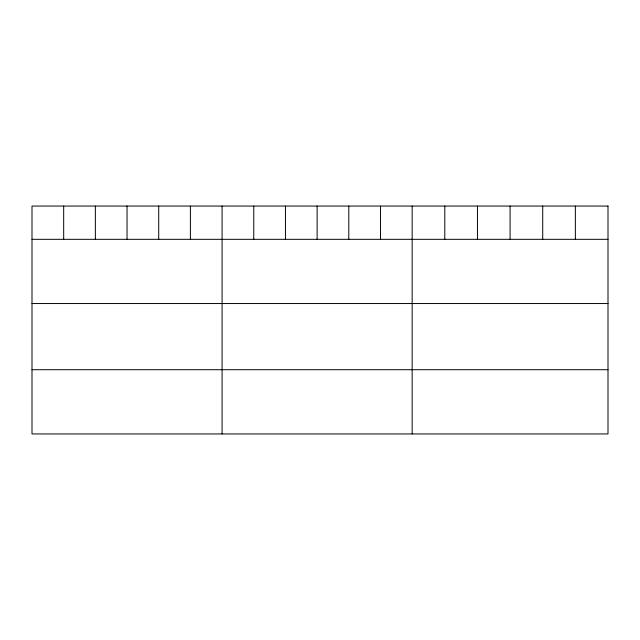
<?xml version="1.0" encoding="UTF-8"?>
<svg xmlns="http://www.w3.org/2000/svg" width="640" height="640" viewBox="0 0 640 640"><rect width="100%" height="100%" fill="white"/><g stroke="black" fill="none" stroke-linecap="round" stroke-linejoin="round"><path stroke-width="0.96" d="M32 239.32L608 239.32M32 303.544L608 303.544M32 369.712L608 369.712M575.36 206.056L575.36 239.32M542.72 206.056L542.72 239.32M510.08 206.056L510.08 239.32M477.44 206.056L477.44 239.32M444.8 206.056L444.8 239.32M412.16 206.056L412.16 433.944M380.48 206.056L380.48 239.32M348.8 206.056L348.8 239.32M317.12 206.056L317.12 239.32M285.44 206.056L285.44 239.32M253.76 206.056L253.76 239.32M222.08 206.056L222.08 433.944M190.4 206.056L190.4 239.32M158.72 206.056L158.72 239.32M127.04 206.056L127.04 239.32M95.36 206.056L95.36 239.32M63.68 206.056L63.68 239.32M608 206.056L32 206.056L32 433.944L608 433.944L608 206.056"/></g></svg>
